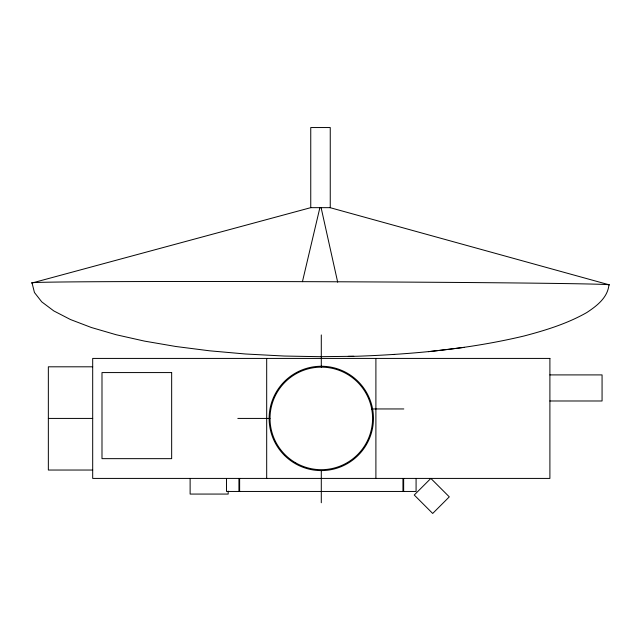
<?xml version="1.0" encoding="UTF-8"?>
<svg xmlns="http://www.w3.org/2000/svg" width="641" height="641" viewBox="0 0 641 641"><rect width="100%" height="100%" fill="white"/><g stroke="black" fill="none" stroke-linecap="round" stroke-linejoin="round"><path stroke-width="0.96" d="M330.075 207.66L608.95 284.74C607.732 297.648 596.803 305.917 586.795 312.544C567.269 323.649 545.707 330.283 524.098 335.98C469.364 349.041 413.092 354.257 356.957 356.252L319.979 356.692L284.227 356.035L245.343 353.984L209.631 350.811L175.826 346.493L144.489 341.108L116.165 334.738L91.343 327.503L70.438 319.522L53.804 310.925L41.745 301.863L34.446 292.504L32.05 282.985A289.019 2.147 0.2 0 1 302.448 281.655L319.891 207.66M32.05 282.985L310.749 207.66L330.251 207.66L330.251 127.543L310.749 127.543L310.749 207.66M428.428 351.693L464.276 347.374M393.318 354.577L394.656 354.441M348.271 356.356L353.768 356.316M92.689 366.804L48.347 366.804L48.347 470.037L92.689 470.037M549.898 374.905L602.067 374.905L602.067 400.986L549.898 400.986M371.612 408.95L403.798 408.95M48.347 418.421L92.689 418.421M237.819 418.421L270.013 418.421M321.109 207.66L337.687 282.2M416.081 478.418L416.081 491.455L226.505 491.455L226.505 478.418M403.654 478.418L403.654 491.455M402.957 478.418L402.957 491.455M375.898 358.423L375.898 478.418M321.293 334.947L321.293 367.141M321.293 470.558L321.293 502.752M266.688 358.423L266.688 478.418M239.63 478.418L239.63 491.455M238.933 478.418L238.933 491.455M228.18 491.134L228.18 494.067L190.121 494.067L190.121 478.418M302.448 281.655A289.003 2.147 0.2 0 1 608.95 284.74A289.019 2.147 0.2 0 1 609.431 284.933M430.848 478.418L414.246 495.012L432.691 513.457L449.293 496.863L430.848 478.418M549.898 358.423L92.689 358.423L92.689 478.418L549.898 478.418L549.898 358.423M171.66 372.573L101.991 372.573L101.991 458.652L171.66 458.652L171.66 372.573M284.404 455.31A52.169 52.169 0 0 0 371.684 431.922A52.169 52.169 0 0 0 307.792 368.03A52.169 52.169 0 0 0 284.404 455.31M295.653 462.826A51.28 51.28 0 0 0 372.573 418.421A51.28 51.28 0 0 0 295.653 374.007A51.28 51.28 0 0 0 295.653 462.826"/></g></svg>
